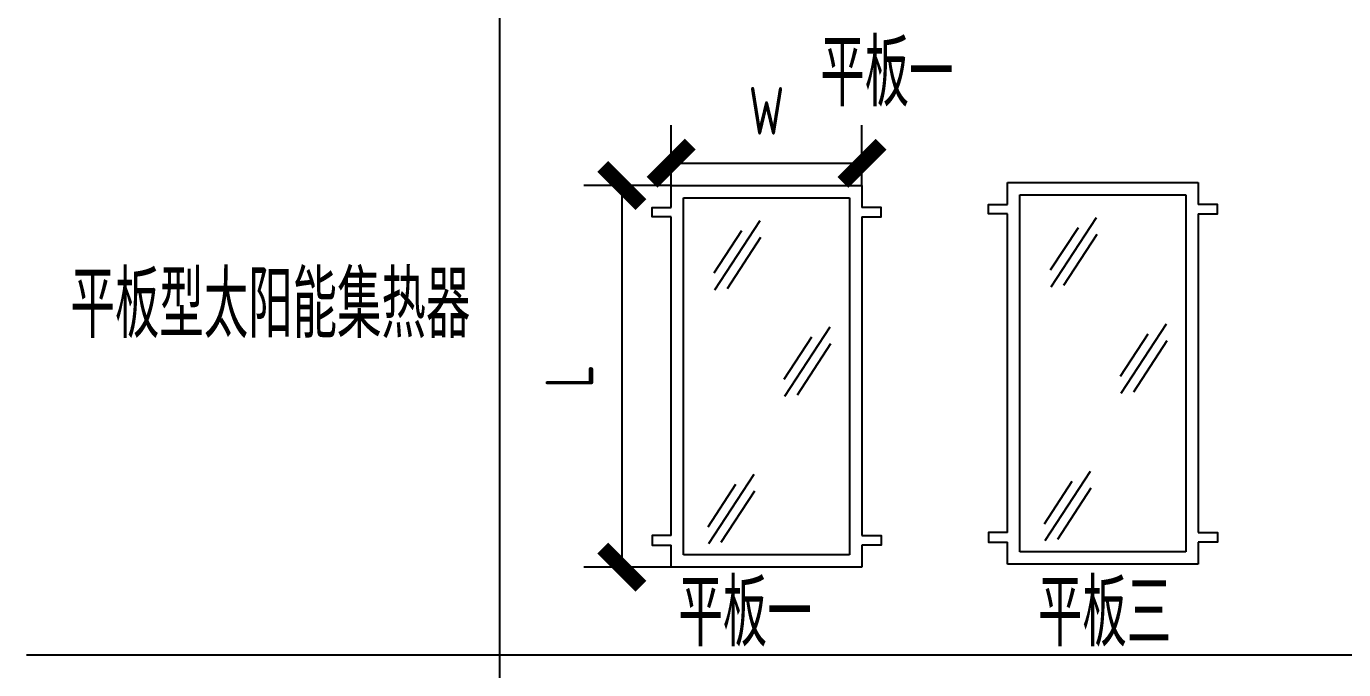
# Model space of a CAD drawing. Extents: x -84241 to 2571207, y -257003 to 1687411.
# Drawn here: x 31925 to 38827, y -8969 to -5598 of the extents above; entities that cross this region are included whole.
import ezdxf

# ---------------------------------------------------------------- set-up
doc = ezdxf.new("R2010")
doc.units = 0
doc.header["$LTSCALE"] = 1000
doc.layers.get('0').update_dxf_attribs({"linetype": 'CONTINUOUS'})
doc.layers.get('Defpoints').update_dxf_attribs({"linetype": 'CONTINUOUS'})
doc.layers.add('W-NOTE', color=40, linetype='CONTINUOUS')
doc.layers.add('W-WSUP-EQPM', color=40, linetype='CONTINUOUS')
doc.styles.add('TH-STYLE3', font='tssdeng.shx', dxfattribs={"width": 0.7, "bigfont": 'tssdchn.shx'})
doc.dimstyles.new('TH-DIM100-W', dxfattribs={"dimscale": 100, "dimtxt": 2.5, "dimasz": 2, "dimexe": 2, "dimexo": 3, "dimgap": 1.5, "dimtad": 1, "dimdec": 0, "dimdsep": 46, "dimtxsty": 'TH-STYLE3', "dimblk1": 'ARCHTICK', "dimblk2": 'ARCHTICK', "dimsah": 1, "dimcen": -6, "dimclrd": 256, "dimclre": 256, "dimclrt": 256, "dimazin": 0, "dimtfac": 1, "dimtdec": 0, "dimtix": 1, "dimtmove": 2, "dimatfit": 0, "dimfxl": 2, "dimtolj": 1, "dimtzin": 0, "dimlwd": -1, "dimlwe": -1, "dimarcsym": 0})

# ---------------------------------------------------------------- blocks, each defined once
blk = doc.blocks.new('*U355')
at = {"color": 8}
for p, q in [((484.7, 3022.2), (1484.7, 3022.2)), ((484.7, 2907.2), (484.7, 3022.2)), ((1484.7, 3022.2), (1484.7, 2907.2)), ((549.7, 2957.2), (1419.7, 2957.2)), ((549.7, 1087.1), (549.7, 2957.2)), ((1419.7, 2957.2), (1419.7, 1087.1)), ((484.7, 1187.1), (484.7, 2857.2)), ((713.9, 2475.3), (951.3, 2838.9)), ((1484.7, 2857.2), (1484.7, 1187.1)), ((710.9, 2563.9), (856.1, 2786.4)), ((779.8, 2482.9), (955.3, 2751.7)), ((1080.6, 1917.7), (1318, 2281.4)), ((1077.5, 2006.4), (1222.8, 2228.9)), ((1146.5, 1925.4), (1321.9, 2194.1)), ((678.9, 1233.9), (824.1, 1456.4)), ((681.9, 1145.2), (919.3, 1508.9)), ((747.8, 1152.9), (923.3, 1421.7)), ((484.7, 1022.1), (484.7, 1137.1)), ((1484.7, 1137.1), (1484.7, 1022.1)), ((1419.7, 1087.1), (549.7, 1087.1)), ((1484.7, 1022.1), (484.7, 1022.1))]:
    blk.add_line(p, q, dxfattribs=at)
for points in [[(484.7, 2857.2), (384.7, 2857.2), (384.7, 2907.2), (484.7, 2907.2)], [(1484.7, 2857.2), (1584.7, 2857.2), (1584.7, 2907.2), (1484.7, 2907.2)], [(484.7, 1187.1), (384.7, 1187.1), (384.7, 1137.1), (484.7, 1137.1)], [(1484.7, 1187.1), (1584.7, 1187.1), (1584.7, 1137.1), (1484.7, 1137.1)]]:
    blk.add_lwpolyline(points, dxfattribs=at)
blk = doc.blocks.new('*U354')
at = {"layer": 'W-WSUP-EQPM', "xscale": 0.999950002499872, "yscale": 0.999950002499872, "zscale": 0.999950002499872}
blk.add_blockref('*U355', (-984.7, -1888), dxfattribs=at)
blk = doc.blocks.new('_ArchTick')
at = {"color": 0, "linetype": 'ByBlock', "const_width": 0.4}
blk.add_lwpolyline([(-0.5, -0.5), (0.5, 0.5)], dxfattribs=at)
blk = doc.blocks.new('*D404')
at = {"layer": 'Defpoints', "color": 0, "transparency": 16777216}
for p in [(35303.3, -6431.6), (35045.3, -8431.6), (35303.3, -8431.6)]:
    blk.add_point(p, dxfattribs=at)
at = {"layer": 'W-WSUP-EQPM', "transparency": 16777216}
for p, q in [((35303.3, -6431.6), (34845.3, -6431.6)), ((35045.3, -6431.6), (35045.3, -8431.6)), ((35303.3, -8431.6), (34845.3, -8431.6))]:
    blk.add_line(p, q, dxfattribs=at)
at = {"layer": 'W-WSUP-EQPM', "transparency": 16777216, "xscale": 200, "yscale": 200, "zscale": 200}
for p, rotation in [((35045.3, -6431.6), 90), ((35045.3, -8431.6), 270)]:
    blk.add_blockref('_ArchTick', p, dxfattribs=dict(at, rotation=rotation))
at = {"layer": 'W-WSUP-EQPM', "transparency": 16777216, "insert": (34770.3, -7431.6), "char_height": 250, "attachment_point": 5, "rotation": 90, "style": 'TH-STYLE3'}
blk.add_mtext('\\A1;L', dxfattribs=at)
blk = doc.blocks.new('*D405')
at = {"layer": 'Defpoints', "color": 0, "transparency": 16777216}
for p in [(36303.3, -6315.1), (35303.3, -6431.6), (36303.3, -6431.6)]:
    blk.add_point(p, dxfattribs=at)
at = {"layer": 'W-WSUP-EQPM', "transparency": 16777216}
for p, q in [((35303.3, -6431.6), (35303.3, -6115.1)), ((36303.3, -6431.6), (36303.3, -6115.1)), ((35303.3, -6315.1), (36303.3, -6315.1))]:
    blk.add_line(p, q, dxfattribs=at)
at = {"layer": 'W-WSUP-EQPM', "transparency": 16777216, "xscale": 200, "yscale": 200, "zscale": 200, "rotation": 180}
blk.add_blockref('_ArchTick', (35303.3, -6315.1), dxfattribs=at)
at = {"layer": 'W-WSUP-EQPM', "transparency": 16777216, "xscale": 200, "yscale": 200, "zscale": 200}
blk.add_blockref('_ArchTick', (36303.3, -6315.1), dxfattribs=at)
at = {"layer": 'W-WSUP-EQPM', "transparency": 16777216, "insert": (35803.3, -6040.1), "char_height": 250, "attachment_point": 5, "style": 'TH-STYLE3'}
blk.add_mtext('\\A1;W', dxfattribs=at)

msp = doc.modelspace()

# ---------------------------------------------------------------- linework, layer by layer
for p, q in [((34404.3227, 17109.1701), (34404.3227, -27890.8299)), ((31925.3082, -8890.8299), (47904.5596, -8890.8299))]:
    msp.add_line(p, q)

# ---------------------------------------------------------------- block references
at = {"layer": 'W-WSUP-EQPM'}
msp.add_blockref('*U354', (37565.4342, -7549.691, -0.0084), dxfattribs=at)
at = {"layer": 'W-WSUP-EQPM', "xscale": 0.999950002499872, "yscale": 0.999950002499872, "zscale": 0.999950002499872}
msp.add_blockref('*U355', (34818.5973, -9453.6227), dxfattribs=at)

# ---------------------------------------------------------------- texts
at = {"layer": 'W-NOTE', "style": 'TH-STYLE3', "width": 0.7}
for s, p in [('平板一', (36084.9559, -6017.5026)), ('平板型太阳能集热器', (32156.7416, -7230.5593)), ('平板一', (35341.3415, -8846.66)), ('平板三', (37225.2173, -8846.66))]:
    msp.add_text(s, height=350, dxfattribs=at).set_placement(p)

# ---------------------------------------------------------------- dimensions: what is measured, and where the dimension line sits
at = {"layer": 'W-WSUP-EQPM'}
dim = msp.add_linear_dim(base=(36303.2697, -6315.0709), p1=(35303.3197, -6431.6065), p2=(36303.2697, -6431.6065), text='W', dimstyle='TH-DIM100-W', override={"dimexo": 0}, dxfattribs=at)
dim.commit()
dim.dimension.update_dxf_attribs({"geometry": '*D405', "text_midpoint": (35803.2947, -6040.0709)})
dim = msp.add_linear_dim(base=(35045.2871, -8431.6065), p1=(35303.3197, -6431.6065), p2=(35303.3197, -8431.6065), angle=90, text='L', dimstyle='TH-DIM100-W', override={"dimexo": 0}, dxfattribs=at)
dim.commit()
dim.dimension.update_dxf_attribs({"geometry": '*D404', "text_midpoint": (34770.2871, -7431.6065)})

doc.saveas('drawing.dxf')
